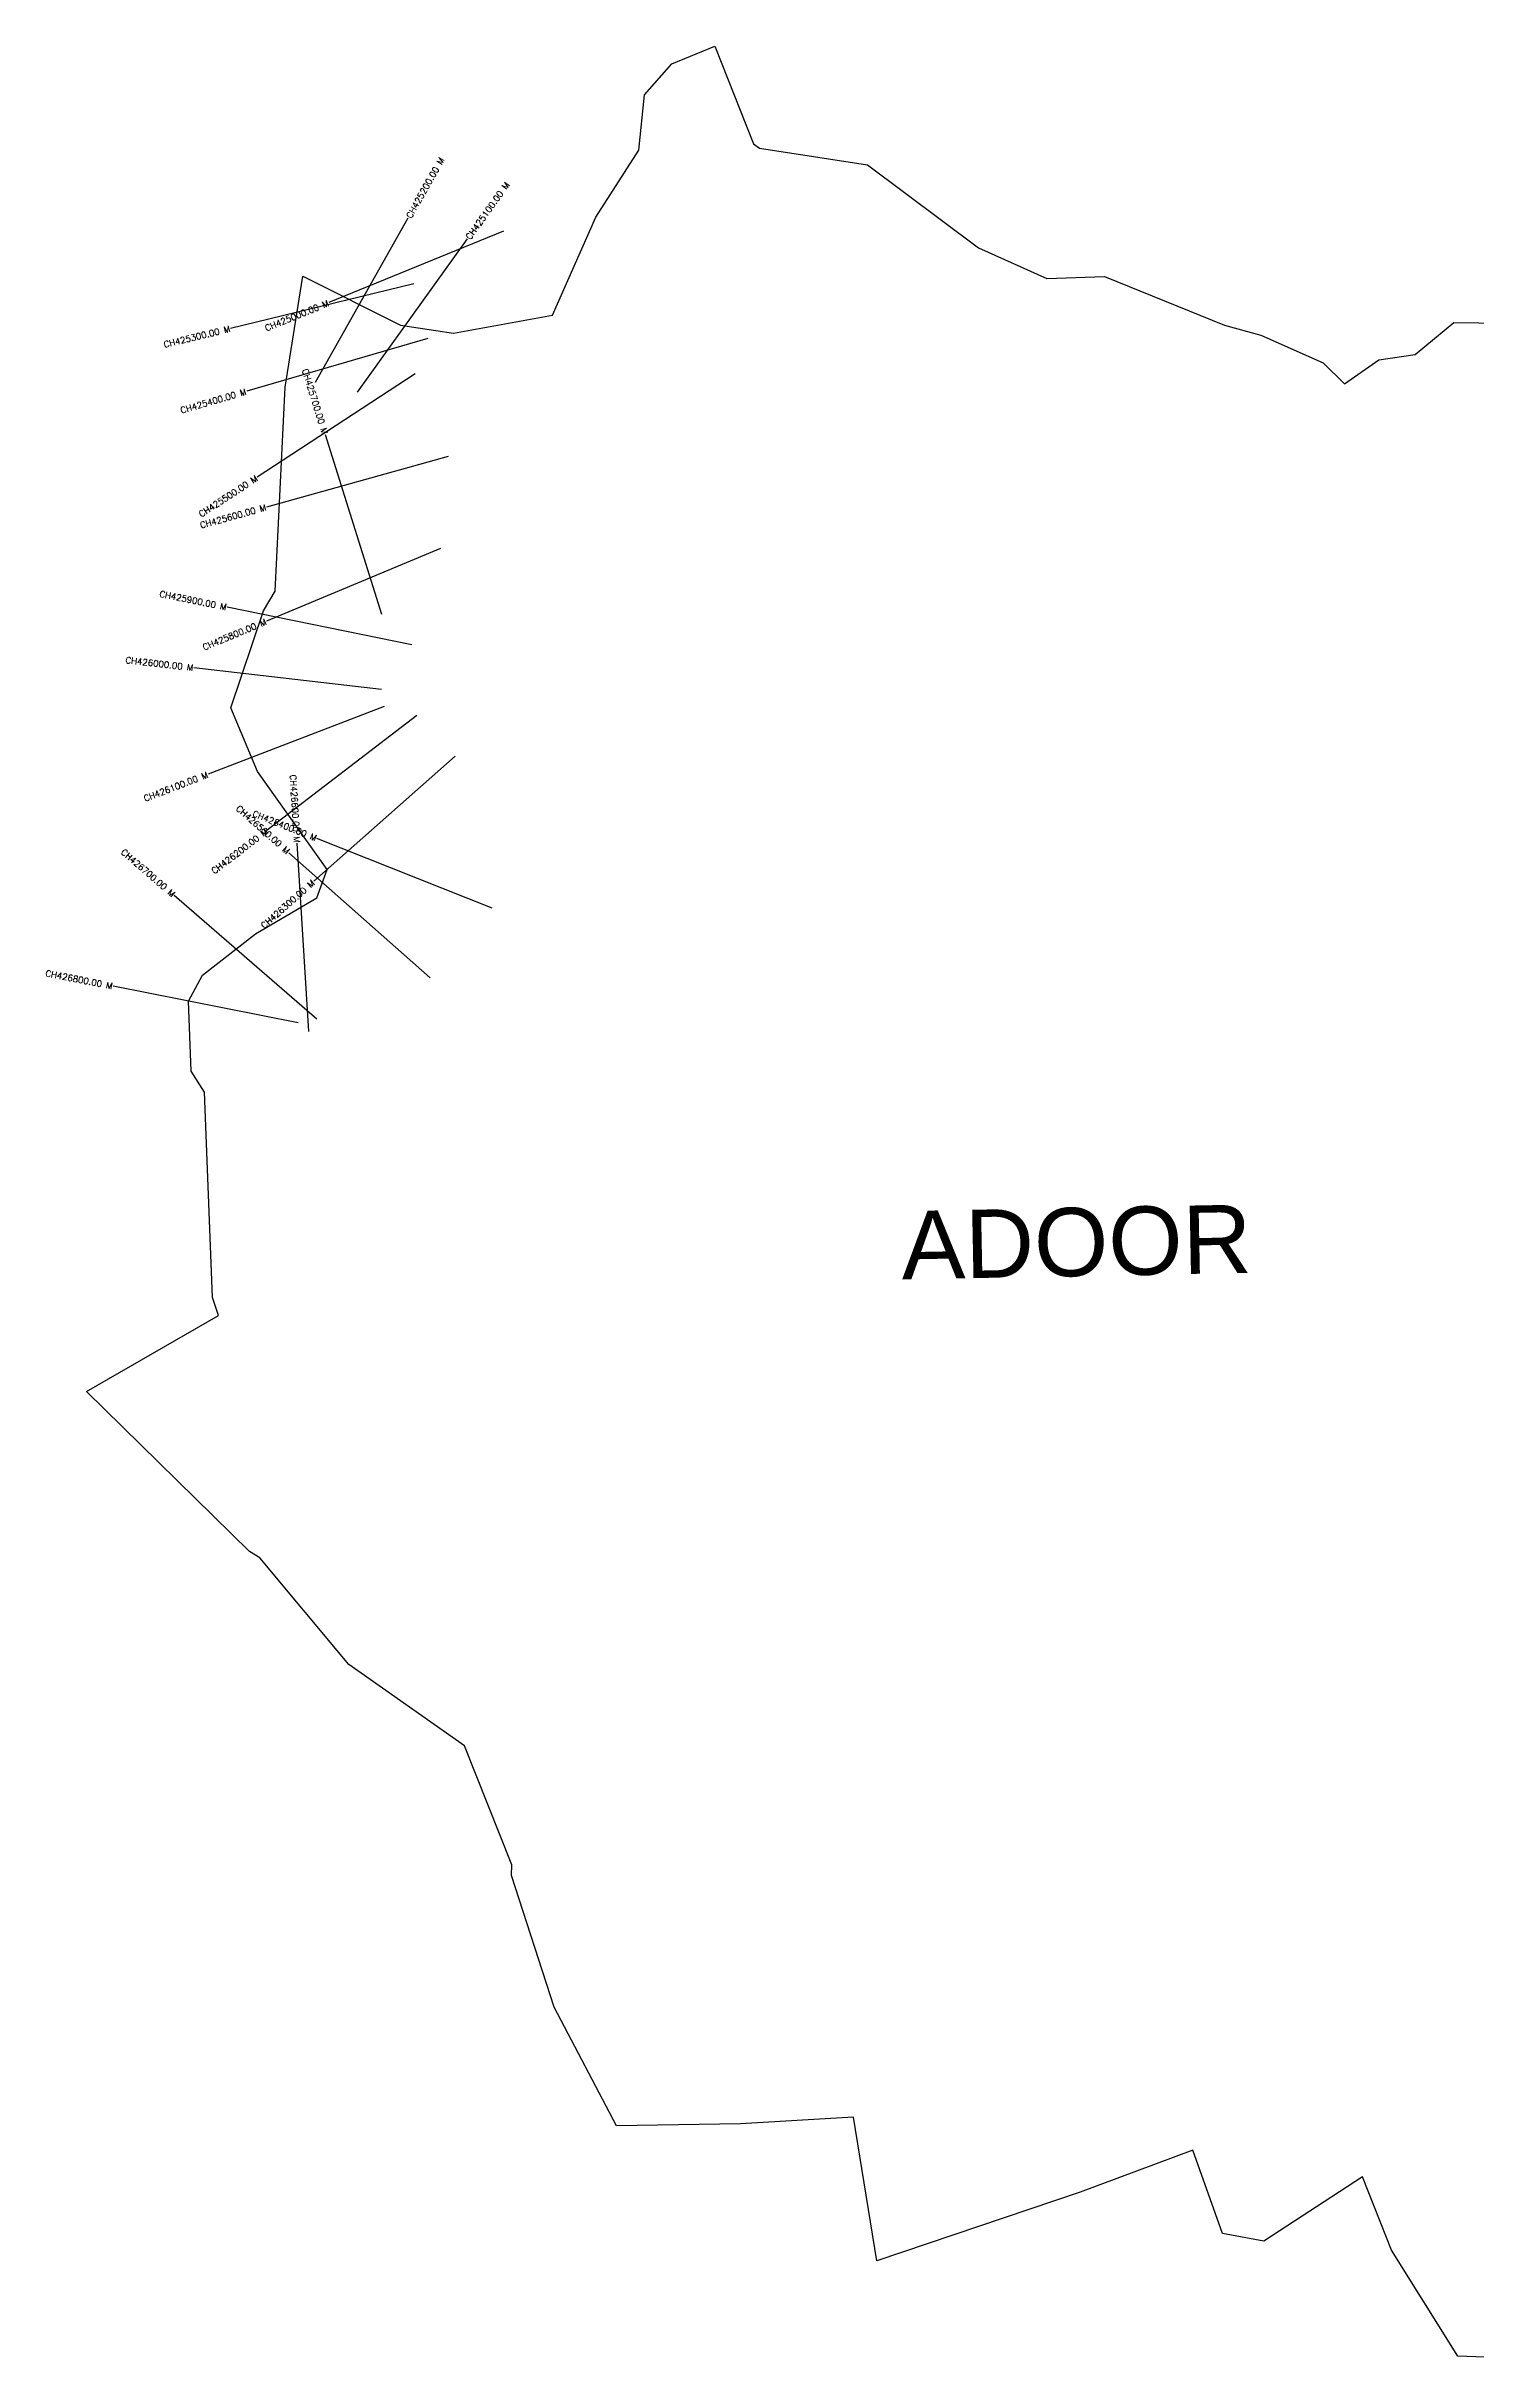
# Model space of a CAD drawing. Header units: metres. Extents: x 306893 to 311442, y 1924002 to 1927686.
# Drawn here: x 306893 to 309167, y 1924002 to 1927686 of the extents above; entities that cross this region are included whole.
import ezdxf
from ezdxf.enums import TextEntityAlignment as Align

# ---------------------------------------------------------------- set-up
doc = ezdxf.new("R2010")
doc.units = ezdxf.units.M
for name, color, linetype in [('CS', 134, 'Continuous'), ('CSMark', 6, 'Continuous'), ('village', 3, 'Continuous'), ('VILLAGE NAME', 250, 'Continuous')]:
    doc.layers.add(name, color=color, linetype=linetype)
doc.styles.get("Standard").update_dxf_attribs({"font": 'simplex.shx'})

msp = doc.modelspace()

# ---------------------------------------------------------------- linework, layer by layer
at = {"layer": 'CS'}
for p, q in [((307320.6, 1927151.2), (307468.2, 1927412.4)), ((307619.9, 1927391.2), (307342.1, 1927277.8)), ((307387.5, 1927135.2), (307562.3, 1927379)), ((307477.2, 1927307.4), (307185.7, 1927236.6)), ((307499.2, 1927220.9), (307211.3, 1927136.7)), ((307479, 1927164.3), (307228, 1927000)), ((307426.1, 1926781.3), (307336.5, 1927067.6)), ((307531.9, 1927032.7), (307242.8, 1926952.5)), ((307519.6, 1926886.4), (307242.7, 1926770.9)), ((307474.1, 1926733.4), (307180, 1926793)), ((307425.4, 1926662.5), (307127.4, 1926696.7)), ((307430.1, 1926635.3), (307150.1, 1926527.6)), ((307482, 1926620.9), (307243.8, 1926438.5)), ((307542.6, 1926556), (307317.9, 1926357.2)), ((307309.9, 1926118.2), (307291.5, 1926417.6)), ((307601.7, 1926314.1), (307323, 1926425)), ((307502.9, 1926203.5), (307278.5, 1926402.5)), ((307323, 1926138), (307096.1, 1926334.3)), ((307293.3, 1926132), (306998.9, 1926190))]:
    msp.add_line(p, q, dxfattribs=at)
at = {"layer": 'village', "color": 3, "true_color": 0x00ff00}
msp.add_polyline3d([(309379.4, 1924001.9, 0), (309137.7, 1924010.5, 0), (309032.1, 1924179.5, 0), (308985.9, 1924296.1, 0), (308829, 1924193.8, 0), (308763.2, 1924205.6, 0), (308716, 1924338.4, 0), (308536.9, 1924271.8, 0), (308213.4, 1924162.3, 0), (308176.1, 1924390.9, 0), (307996.7, 1924380.5, 0), (307799.3, 1924376.9, 0), (307700.3, 1924565.8, 0), (307632.6, 1924775.3, 0), (307632.8, 1924792.1, 0), (307557.6, 1924981.7, 0), (307373.6, 1925111.2, 0), (307232.3, 1925280.6, 0), (307215.7, 1925290.9, 0), (306956.6, 1925545.3, 0), (307166.4, 1925666.3, 0), (307156.7, 1925694.7, 0), (307144.2, 1926021.6, 0), (307122.9, 1926054.9, 0), (307118.5, 1926166.4, 0), (307140.7, 1926207.8, 0), (307225.1, 1926273.7, 0), (307323, 1926330.6, 0), (307339, 1926375.8, 0), (307228.6, 1926531.7, 0), (307186.2, 1926633, 0), (307238.2, 1926787.6, 0), (307256.6, 1926818.8, 0), (307272.2, 1927143, 0), (307300.3, 1927320, 0), (307456.1, 1927242.1, 0), (307540.3, 1927229.4, 0), (307697.4, 1927257.6, 0), (307766.6, 1927413.5, 0), (307835, 1927520.1, 0), (307844, 1927608.5, 0), (307887.4, 1927657.8, 0), (307955.8, 1927685.5, 0), (308017.1, 1927530.6, 0), (308026.9, 1927523.6, 0), (308198.4, 1927497.2, 0), (308375.3, 1927364.8, 0), (308483.8, 1927316.3, 0), (308575.7, 1927319.3, 0), (308766.5, 1927242.1, 0), (308824.4, 1927226, 0), (308923.2, 1927182.1, 0), (308957.4, 1927148.4, 0), (309011.6, 1927186.7, 0), (309069.7, 1927195.3, 0), (309131, 1927246.2, 0), (309448.6, 1927241.9, 0)], dxfattribs=at)

# ---------------------------------------------------------------- texts
at = {"layer": 'CSMark'}
for s, rotation, p in [('CH425200.00 M', 60.5356, (307468.7, 1927413.2)), ('CH425100.00 M', 54.3601, (307562.9, 1927379.8))]:
    msp.add_text(s, height=10, rotation=rotation, dxfattribs=at).set_placement(p, align=Align.MIDDLE_LEFT)
for s, rotation, p in [('CH425000.00 M', 22.1915, (307341.2, 1927277.5)), ('CH425300.00 M', 13.6567, (307184.7, 1927236.4)), ('CH425700.00 M', 287.3753, (307336.2, 1927068.6)), ('CH425400.00 M', 16.2953, (307210.3, 1927136.4)), ('CH425500.00 M', 33.2219, (307227.2, 1926999.4)), ('CH425600.00 M', 15.5004, (307241.8, 1926952.2)), ('CH425900.00 M', 348.5342, (307179.1, 1926793.2)), ('CH425800.00 M', 22.6361, (307241.8, 1926770.5)), ('CH426000.00 M', 353.4637, (307126.4, 1926696.8)), ('CH426100.00 M', 21.0372, (307149.1, 1926527.2)), ('CH426600.00 M', 273.5115, (307291.5, 1926418.6)), ('CH426500.00 M', 318.4289, (307277.7, 1926403.2)), ('CH426400.00 M', 338.2931, (307322.1, 1926425.4)), ('CH426200.00 M', 37.4371, (307243, 1926437.9)), ('CH426700.00 M', 319.1274, (307095.4, 1926334.9)), ('CH426300.00 M', 41.4949, (307317.2, 1926356.6)), ('CH426800.00 M', 348.8647, (306997.9, 1926190.2))]:
    msp.add_text(s, height=10, rotation=rotation, dxfattribs=at).set_placement(p, align=Align.MIDDLE_RIGHT)
at = {"layer": 'VILLAGE NAME', "insert": (308251.3, 1925832.3), "char_height": 108.748, "attachment_point": 1, "rotation": 1.1028}
msp.add_mtext_dynamic_manual_height_columns('{\\fArial|b0|i0|c0|p34;ADOOR}', width=1571.314, gutter_width=543.7, heights=[0], dxfattribs=at)

doc.saveas('drawing.dxf')
